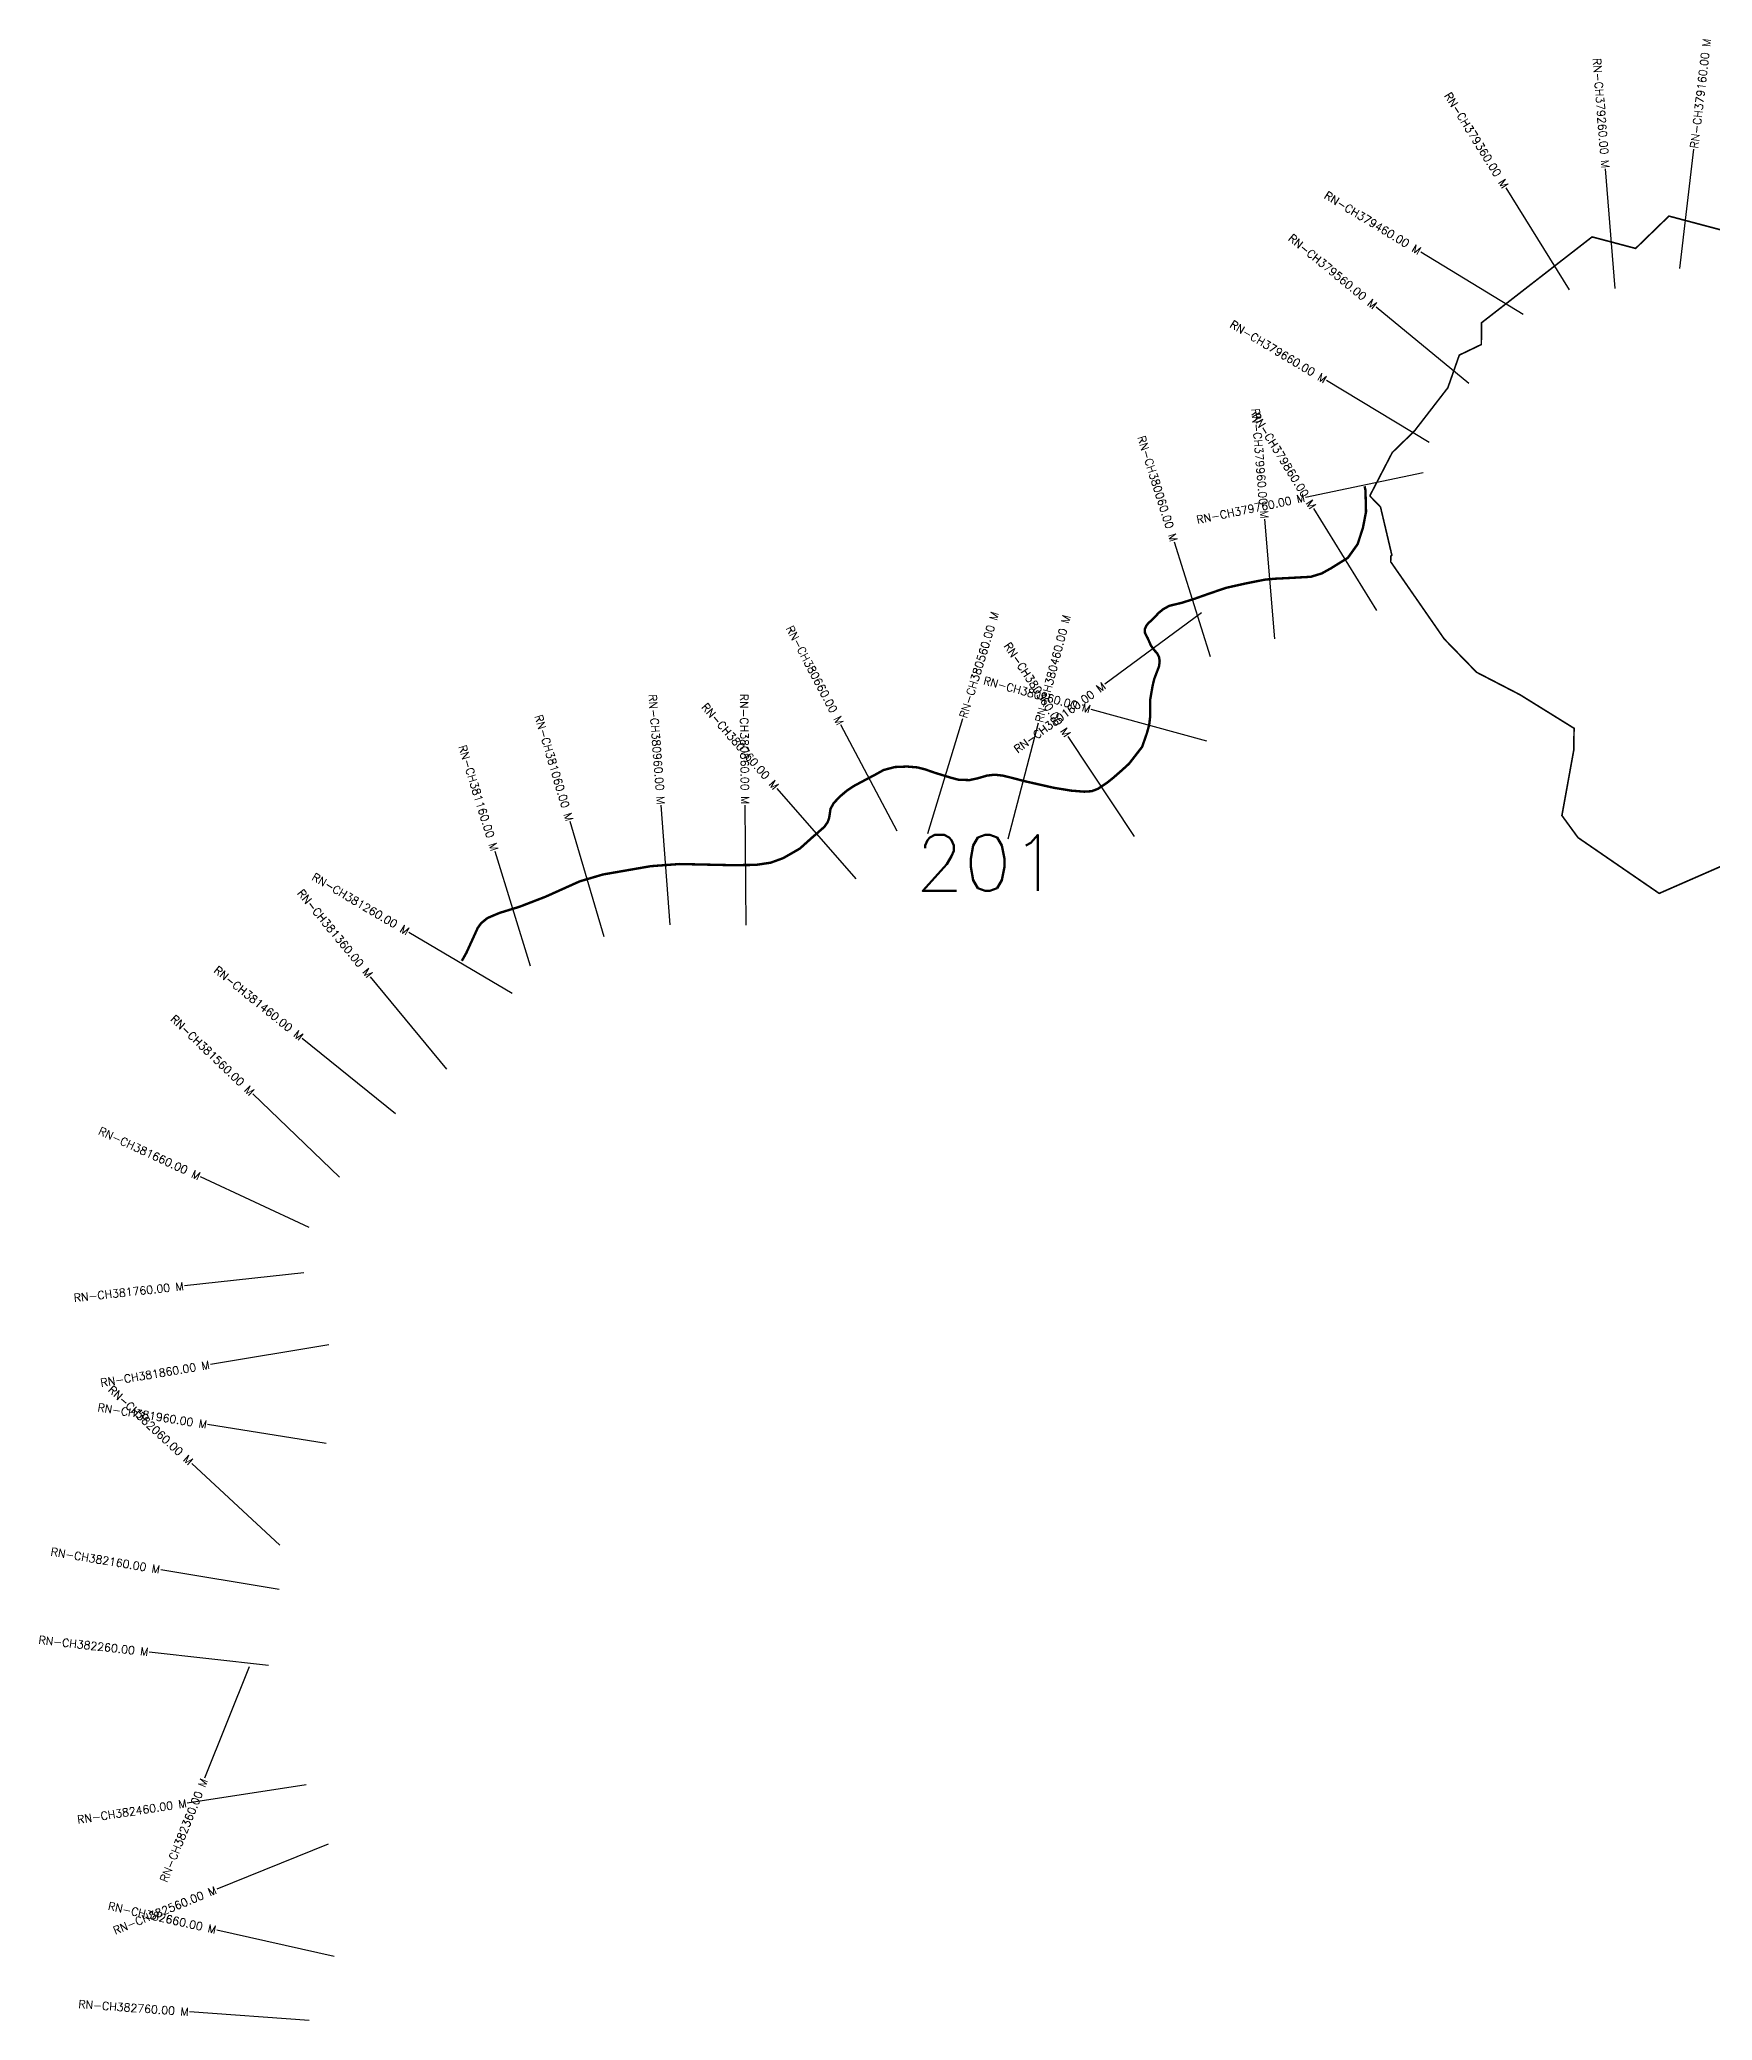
# Model space of a CAD drawing. Header units: metres. Extents: x 299786 to 304096, y 1956231 to 1959792.
# Drawn here: x 299786 to 301876, y 1956409 to 1958884 of the extents above; entities that cross this region are included whole.
import ezdxf
from ezdxf.enums import TextEntityAlignment as Align

# ---------------------------------------------------------------- set-up
doc = ezdxf.new("R2010")
doc.units = ezdxf.units.M
doc.header["$MEASUREMENT"] = 0
for name, color, linetype in [('CS', 134, 'Continuous'), ('CSMark', 6, 'Continuous'), ('NATURALLY PROTECTED', 3, 'Continuous')]:
    doc.layers.add(name, color=color, linetype=linetype)
doc.styles.get("Standard").update_dxf_attribs({"font": 'simplex.shx'})

msp = doc.modelspace()

# ---------------------------------------------------------------- linework, layer by layer
at = {"color": 6, "const_width": 2, "flags": 128}
for points in [[(301448.1, 1958313.4), (301476.2, 1958367.6), (301503.9, 1958394.5), (301545.6, 1958448.5), (301559.9, 1958489.3), (301587.4, 1958502.5), (301587.8, 1958529.8), (301725.8, 1958637), (301780.2, 1958622.6), (301821.8, 1958663), (301930.6, 1958634.1)], [(301960.7, 1957882.8), (301809.6, 1957816.7), (301752.7, 1957855.8), (301708.2, 1957886.4), (301688.1, 1957914), (301702.9, 1957995.7), (301703.3, 1958023), (301635.6, 1958065), (301581.5, 1958093), (301541.1, 1958134.6), (301474.2, 1958231.1), (301474.3, 1958237.9), (301475.7, 1958239.2), (301461.5, 1958299.5), (301448.1, 1958313.4)]]:
    msp.add_lwpolyline(points, dxfattribs=at)
at = {"layer": 'CS'}
for p, q in [((301835.6, 1958597.6), (301853, 1958746.6)), ((301754.7, 1958572.4), (301742.7, 1958721.9)), ((301697.6, 1958570.8), (301618.4, 1958698.2)), ((301639.9, 1958540.1), (301511.7, 1958618)), ((301571.9, 1958454), (301456, 1958549.2)), ((301522.4, 1958380.1), (301393.9, 1958457.4)), ((301514.7, 1958342), (301367.9, 1958311.5)), ((301329.4, 1958134.6), (301316.8, 1958284.1)), ((301457, 1958170.3), (301378, 1958297.8)), ((301249.1, 1958112.4), (301204.1, 1958255.5)), ((301237.8, 1958167.1), (301117.1, 1958078)), ((300895.9, 1957891.7), (300939.7, 1958035.2)), ((301244.7, 1958007.1), (301100, 1958046.5)), ((300857.5, 1957894.6), (300787.5, 1958027.3)), ((300996.4, 1957884.7), (301034.4, 1958029.8)), ((301154, 1957887.6), (301071.4, 1958012.8)), ((300806.3, 1957834.8), (300707.6, 1957947.8)), ((300574.3, 1957777.3), (300562.8, 1957926.9)), ((300669.2, 1957777.2), (300667.7, 1957927.1)), ((300491.7, 1957762.6), (300449, 1957906.4)), ((300399.8, 1957725.8), (300355.4, 1957869.1)), ((300376.9, 1957691.7), (300247.7, 1957767.9)), ((300295.3, 1957596.9), (300199.9, 1957712.6)), ((300231.2, 1957541.4), (300114.5, 1957635.6)), ((300161.1, 1957462.3), (300052.9, 1957566.1)), ((300123.3, 1957399.4), (299987.2, 1957462.4)), ((300116.5, 1957342.4), (299967.4, 1957326.2)), ((300147.6, 1957252.8), (299999.7, 1957227.9)), ((300144.4, 1957129.3), (299996.3, 1957152.9)), ((300086.4, 1957002.5), (299976.4, 1957104.5)), ((300085.7, 1956947.1), (299937.7, 1956971.6)), ((300072.5, 1956852.1), (299923.4, 1956868.7)), ((300048.2, 1956850.4), (299992.5, 1956711.1)), ((300119.2, 1956702.8), (299970.9, 1956680.1)), ((300146.8, 1956628.7), (300007.8, 1956572.3)), ((300154.2, 1956488.4), (300007.8, 1956521.4)), ((300123.2, 1956408.5), (299973.6, 1956419.1))]:
    msp.add_line(p, q, dxfattribs=at)
at = {"layer": 'NATURALLY PROTECTED', "const_width": 3, "flags": 128}
msp.add_lwpolyline([(301441.6, 1958325.4), (301442.7, 1958320.3), (301443.4, 1958293.6), (301439.5, 1958273.3), (301432.8, 1958252.9), (301420.8, 1958236.1), (301399.9, 1958223.1), (301388.1, 1958216.5), (301374.5, 1958212.3), (301347.2, 1958210.8), (301329.9, 1958209.9), (301317.5, 1958208.8), (301293.6, 1958204.1), (301268.5, 1958198.5), (301246.9, 1958191.1), (301229.1, 1958184.8), (301213.6, 1958179.9), (301197.6, 1958176), (301190, 1958171.8), (301184.2, 1958167.1), (301179.4, 1958161.8), (301175.6, 1958158), (301171.6, 1958154.6), (301168.9, 1958151.1), (301167, 1958146.8), (301167, 1958142.9), (301168.7, 1958139.2), (301170.7, 1958135.5), (301172.4, 1958131.6), (301174.7, 1958126.3), (301179.4, 1958120), (301182.6, 1958116.6), (301184.8, 1958112.1), (301185.6, 1958107), (301184.9, 1958100.6), (301178.8, 1958084.6), (301176.7, 1958075.7), (301173.9, 1958059.5), (301173.9, 1958049.2), (301173.7, 1958037.1), (301172.5, 1958027.3), (301169.7, 1958017), (301163.7, 1957999.8), (301147.5, 1957978.9), (301142.3, 1957974.1), (301136.5, 1957968.9), (301127.8, 1957961.3), (301120.2, 1957955.2), (301108.6, 1957947.4), (301100.7, 1957944.4), (301091.5, 1957943.8), (301075, 1957945.1), (301053.2, 1957948.7), (301016.9, 1957956.9), (301000.6, 1957961.2), (300989.5, 1957963.9), (300979.4, 1957965), (300969.9, 1957963.9), (300958.3, 1957960.5), (300948.1, 1957958.3), (300934.5, 1957958.7), (300925, 1957961.2), (300905.1, 1957967.3), (300892.8, 1957971.6), (300883.2, 1957974.1), (300870, 1957975.2), (300854.9, 1957974.6), (300840.8, 1957970.9), (300828.9, 1957964.3), (300814.4, 1957956.7), (300803.6, 1957950.9), (300794.5, 1957944.8), (300785.9, 1957937.5), (300778.4, 1957929.5), (300774.4, 1957922.4), (300773.6, 1957916.8), (300772.8, 1957911.4), (300770.9, 1957905.8), (300766.7, 1957899.8), (300751.8, 1957886.8), (300736.1, 1957872.7), (300715.4, 1957860.8), (300699.8, 1957855.1), (300681.1, 1957852.3), (300650.3, 1957852), (300585.8, 1957853.4), (300549.7, 1957850.7), (300490, 1957840.3), (300461, 1957831.7), (300418.3, 1957812.5), (300385.9, 1957800), (300360.9, 1957792.3), (300345.8, 1957785.9), (300337.8, 1957779.3), (300333.7, 1957773.5), (300328.1, 1957761.2), (300319.5, 1957742.4), (300315.3, 1957734.9), (300313.8, 1957732.4)], dxfattribs=at)

# ---------------------------------------------------------------- texts
at = {"insert": (300880.6, 1957889.8), "char_height": 70, "attachment_point": 1}
msp.add_mtext_dynamic_manual_height_columns('201', width=95.172, gutter_width=1, heights=[0], dxfattribs=at)
at = {"layer": 'CSMark'}
for s, rotation, p in [('RN-CH379160.00 M', 83.3013, (301853.2, 1958747.6)), ('RN-CH380560.00 M', 73.0487, (300939.9, 1958036.1)), ('RN-CH380460.00 M', 75.3171, (301034.7, 1958030.8))]:
    msp.add_text(s, height=10, rotation=rotation, dxfattribs=at).set_placement(p, align=Align.MIDDLE_LEFT)
for s, rotation, p in [('RN-CH379260.00 M', 274.5852, (301742.6, 1958722.9)), ('RN-CH379360.00 M', 301.8768, (301617.8, 1958699.1)), ('RN-CH379460.00 M', 328.7203, (301510.8, 1958618.5)), ('RN-CH379560.00 M', 320.6011, (301455.2, 1958549.9)), ('RN-CH379660.00 M', 328.9606, (301393.1, 1958457.9)), ('RN-CH379960.00 M', 274.8192, (301316.7, 1958285)), ('RN-CH379860.00 M', 301.8114, (301377.4, 1958298.6)), ('RN-CH380060.00 M', 287.4348, (301203.8, 1958256.5)), ('RN-CH379760.00 M', 11.7282, (301366.9, 1958311.3)), ('RN-CH380660.00 M', 297.7919, (300787.1, 1958028.2)), ('RN-CH380360.00 M', 303.4406, (301070.8, 1958013.6)), ('RN-CH380260.00 M', 344.7516, (301099, 1958046.8)), ('RN-CH380960.00 M', 274.396, (300562.7, 1957927.9)), ('RN-CH380860.00 M', 270.5518, (300667.7, 1957928.1)), ('RN-CH380160.00 M', 36.4593, (301116.3, 1958077.4)), ('RN-CH381060.00 M', 286.528, (300448.7, 1957907.4)), ('RN-CH380760.00 M', 311.1543, (300707, 1957948.5)), ('RN-CH381160.00 M', 287.2277, (300355.1, 1957870)), ('RN-CH381260.00 M', 329.4455, (300246.9, 1957768.4)), ('RN-CH381360.00 M', 309.4934, (300199.3, 1957713.4)), ('RN-CH381460.00 M', 321.0782, (300113.7, 1957636.2)), ('RN-CH381560.00 M', 316.1958, (300052.1, 1957566.8)), ('RN-CH381660.00 M', 335.1877, (299986.3, 1957462.8)), ('RN-CH381760.00 M', 6.1951, (299966.4, 1957326.1)), ('RN-CH381860.00 M', 9.5234, (299998.7, 1957227.8)), ('RN-CH382060.00 M', 317.1595, (299975.7, 1957105.2)), ('RN-CH381960.00 M', 350.962, (299995.3, 1957153)), ('RN-CH382160.00 M', 350.5976, (299936.7, 1956971.8)), ('RN-CH382260.00 M', 353.6564, (299922.4, 1956868.8)), ('RN-CH382360.00 M', 68.213, (299992.2, 1956710.2)), ('RN-CH382460.00 M', 8.689, (299969.9, 1956680)), ('RN-CH382560.00 M', 22.0696, (300006.8, 1956572)), ('RN-CH382660.00 M', 347.3094, (300006.8, 1956521.6)), ('RN-CH382760.00 M', 355.9521, (299972.6, 1956419.2))]:
    msp.add_text(s, height=10, rotation=rotation, dxfattribs=at).set_placement(p, align=Align.MIDDLE_RIGHT)

doc.saveas('drawing.dxf')
